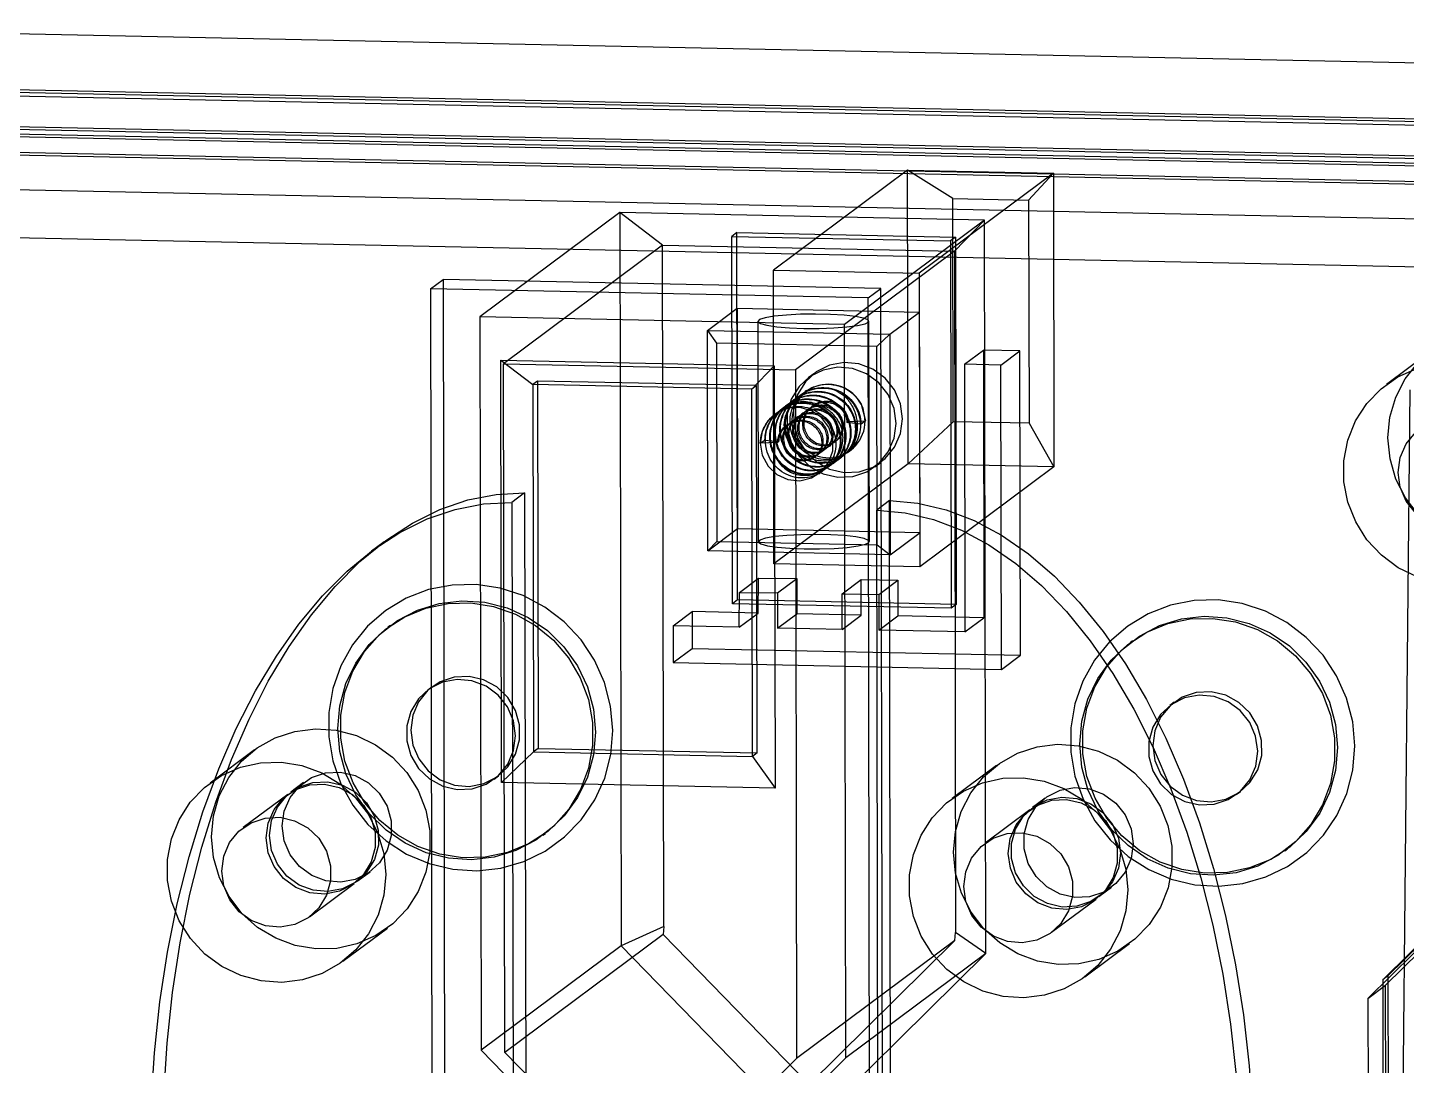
# Model space of a CAD drawing. Header units: millimetres. Extents: x -31.6 to 57.8, y -29 to 41.1.
# Drawn here: x -12.67 to 24.57, y 13.1 to 41.11 of the extents above; entities that cross this region are included whole.
import ezdxf

# ---------------------------------------------------------------- set-up
doc = ezdxf.new("R2010")
doc.units = ezdxf.units.MM

msp = doc.modelspace()

# ---------------------------------------------------------------- linework, layer by layer
at = {"color": 7, "linetype": 'Continuous', "lineweight": 25}
for p, q in [((52.725, 39.574), (-21.159, 41.115)), ((50.65, 38.037), (-23.234, 39.578)), ((50.749, 38.101), (-23.135, 39.642)), ((52.47, 37.895), (-21.414, 39.436)), ((-23.49, 38.395), (50.394, 36.854)), ((50.493, 36.917), (-23.391, 38.458)), ((-23.232, 38.587), (50.652, 37.046)), ((50.751, 37.11), (-23.133, 38.65)), ((-23.489, 37.899), (50.395, 36.358)), ((50.494, 36.422), (-23.39, 37.963)), ((11.095, 37.27), (7.472, 34.57)), ((11.109, 29.338), (11.095, 37.27)), ((11.095, 37.27), (15.035, 37.188)), ((12.318, 36.502), (11.095, 37.27)), ((47.213, 35.476), (-26.671, 37.017)), ((15.035, 37.188), (11.412, 34.488)), ((14.365, 36.46), (15.035, 37.188)), ((15.035, 37.188), (15.049, 29.256)), ((12.329, 30.476), (12.318, 36.502)), ((12.318, 36.502), (14.365, 36.46)), ((3.322, 36.126), (-0.459, 33.308)), ((13.173, 35.92), (3.322, 36.126)), ((4.481, 35.242), (3.322, 36.126)), ((3.322, 36.126), (3.358, 16.332)), ((14.365, 36.46), (14.376, 30.434)), ((13.173, 35.92), (9.392, 33.102)), ((13.173, 35.92), (12.362, 35.077)), ((13.209, 16.127), (13.173, 35.92)), ((47.473, 34.18), (-26.411, 35.721)), ((6.485, 35.583), (6.347, 35.48)), ((6.347, 35.48), (12.258, 35.357)), ((6.365, 25.565), (6.347, 35.48)), ((6.485, 35.583), (12.395, 35.459)), ((6.503, 25.667), (6.485, 35.583)), ((12.395, 35.459), (12.258, 35.357)), ((12.395, 35.459), (12.413, 25.544)), ((4.481, 35.242), (0.184, 32.04)), ((4.481, 35.242), (12.362, 35.077)), ((4.514, 16.85), (4.481, 35.242)), ((12.362, 35.077), (8.065, 31.875)), ((12.258, 35.357), (12.276, 25.441)), ((12.362, 35.077), (12.395, 16.686)), ((-1.79, 34.064), (-1.446, 34.32)), ((10.376, 34.074), (-1.446, 34.32)), ((-1.446, 34.32), (-1.404, 10.82)), ((7.472, 34.57), (11.412, 34.488)), ((7.486, 26.638), (7.472, 34.57)), ((11.412, 34.488), (11.426, 26.556)), ((10.032, 33.817), (-1.79, 34.064)), ((-1.79, 34.064), (-1.747, 10.564)), ((10.032, 33.817), (10.376, 34.074)), ((10.418, 10.574), (10.376, 34.074)), ((5.688, 32.938), (6.496, 33.54)), ((6.496, 33.54), (6.506, 27.591)), ((6.496, 33.54), (11.421, 33.438)), ((10.074, 10.318), (10.032, 33.817)), ((9.392, 33.102), (-0.459, 33.308)), ((-0.459, 33.308), (-0.423, 13.514)), ((7.054, 33.185), (7.065, 27.236)), ((10.065, 27.241), (10.054, 33.191)), ((10.613, 32.836), (11.421, 33.438)), ((11.432, 27.488), (11.421, 33.438)), ((5.688, 32.938), (10.613, 32.836)), ((5.688, 32.938), (5.932, 32.596)), ((5.698, 26.989), (5.688, 32.938)), ((9.428, 13.309), (9.392, 33.102)), ((10.613, 32.836), (10.267, 32.506)), ((10.613, 32.836), (10.624, 26.886)), ((10.267, 32.506), (5.932, 32.596)), ((5.932, 32.596), (5.942, 27.242)), ((10.276, 27.152), (10.267, 32.506)), ((12.631, 32.028), (13.146, 32.412)), ((14.131, 32.392), (13.146, 32.412)), ((13.146, 32.412), (13.159, 25.186)), ((0.107, 32.14), (7.496, 31.986)), ((0.107, 32.14), (0.976, 31.477)), ((0.128, 20.738), (0.107, 32.14)), ((0.184, 32.04), (8.065, 31.875)), ((0.218, 13.455), (0.184, 32.04)), ((13.616, 32.007), (12.631, 32.028)), ((12.631, 32.028), (12.644, 24.801)), ((13.616, 32.007), (14.131, 32.392)), ((14.146, 24.173), (14.131, 32.392)), ((25.234, 32.381), (24.031, 31.485)), ((7.496, 31.986), (6.887, 31.354)), ((7.496, 31.986), (7.516, 20.583)), ((8.065, 31.875), (8.099, 13.291)), ((8.587, 31.791), (8.415, 31.663)), ((13.631, 23.789), (13.616, 32.007)), ((1.105, 31.573), (0.976, 31.477)), ((6.887, 31.354), (0.976, 31.477)), ((0.976, 31.477), (0.994, 21.562)), ((7.016, 31.45), (1.105, 31.573)), ((1.105, 31.573), (1.123, 21.658)), ((7.016, 31.45), (6.887, 31.354)), ((6.905, 21.439), (6.887, 31.354)), ((7.034, 21.535), (7.016, 31.45)), ((8.366, 31.316), (8.328, 31.288)), ((24.662, 31.339), (24.359, 0.155)), ((7.917, 30.982), (7.798, 30.893)), ((8.055, 31.084), (7.936, 30.995)), ((8.191, 31.186), (8.072, 31.097)), ((8.209, 31.199), (8.198, 31.191)), ((8.542, 30.911), (8.507, 30.886)), ((9.839, 30.949), (9.959, 30.501)), ((7.527, 30.691), (7.507, 30.676)), ((7.663, 30.792), (7.646, 30.78)), ((7.782, 30.881), (7.727, 30.84)), ((8.132, 30.606), (8.098, 30.581)), ((8.269, 30.708), (8.235, 30.682)), ((8.405, 30.809), (8.371, 30.784)), ((7.859, 30.403), (7.825, 30.377)), ((7.996, 30.504), (7.962, 30.479)), ((9.459, 30.453), (9.493, 30.479)), ((9.84, 30.413), (9.459, 30.453)), ((9.493, 30.479), (9.959, 30.501)), ((9.959, 30.501), (9.84, 30.413)), ((12.329, 30.476), (11.109, 29.338)), ((14.376, 30.434), (12.329, 30.476)), ((14.376, 30.434), (15.049, 29.256)), ((7.119, 29.894), (7.239, 29.983)), ((7.585, 29.917), (7.119, 29.894)), ((7.239, 29.983), (7.619, 29.943)), ((7.619, 29.943), (7.585, 29.917)), ((8.986, 29.819), (9.02, 29.845)), ((9.122, 29.921), (9.156, 29.947)), ((8.577, 29.514), (8.611, 29.54)), ((8.713, 29.616), (8.747, 29.642)), ((8.849, 29.718), (8.883, 29.743)), ((9.064, 29.342), (9.183, 29.431)), ((9.199, 29.443), (9.319, 29.532)), ((9.337, 29.545), (9.393, 29.587)), ((9.455, 29.633), (9.561, 29.712)), ((11.109, 29.338), (7.486, 26.638)), ((8.702, 29.072), (8.79, 29.138)), ((8.785, 29.147), (8.971, 29.275)), ((8.909, 29.227), (8.922, 29.236)), ((8.928, 29.24), (9.047, 29.329)), ((10.208, 29.258), (10.38, 29.386)), ((15.049, 29.256), (11.109, 29.338)), ((15.049, 29.256), (11.426, 26.556)), ((0.754, 28.553), (0.411, 28.297)), ((0.754, 28.553), (0.786, 10.705)), ((10.605, 28.347), (10.262, 28.091)), ((10.638, 10.499), (10.605, 28.347)), ((0.411, 28.297), (0.443, 10.449)), ((10.294, 10.243), (10.262, 28.091)), ((5.698, 26.989), (6.506, 27.591)), ((6.506, 27.591), (11.432, 27.488)), ((-3.043, 27.237), (-3.387, 26.981)), ((5.942, 27.242), (5.698, 26.989)), ((5.942, 27.242), (10.276, 27.152)), ((10.624, 26.886), (11.432, 27.488)), ((10.624, 26.886), (5.698, 26.989)), ((10.276, 27.152), (10.624, 26.886)), ((11.426, 26.556), (7.486, 26.638)), ((6.554, 25.867), (7.069, 26.251)), ((7.06, 25.313), (7.069, 26.251)), ((7.069, 26.251), (8.101, 26.244)), ((7.585, 25.86), (8.101, 26.244)), ((8.101, 26.244), (8.103, 25.291)), ((9.327, 25.832), (9.843, 26.216)), ((9.843, 26.216), (10.833, 26.196)), ((9.844, 25.255), (9.843, 26.216)), ((10.317, 25.812), (10.833, 26.196)), ((10.833, 26.196), (10.834, 25.234)), ((6.545, 24.929), (6.554, 25.867)), ((6.554, 25.867), (7.585, 25.86)), ((7.585, 25.86), (7.587, 24.907)), ((9.327, 25.832), (10.317, 25.812)), ((9.329, 24.87), (9.327, 25.832)), ((10.317, 25.812), (10.319, 24.85)), ((4.763, 24.966), (5.278, 25.35)), ((7.06, 25.313), (5.278, 25.35)), ((5.278, 25.35), (5.28, 24.358)), ((6.503, 25.667), (6.365, 25.565)), ((12.276, 25.441), (6.365, 25.565)), ((12.413, 25.544), (6.503, 25.667)), ((12.413, 25.544), (12.276, 25.441)), ((-2.869, 24.979), (-2.938, 24.928)), ((6.545, 24.929), (4.763, 24.966)), ((4.763, 24.966), (4.764, 23.974)), ((6.545, 24.929), (7.06, 25.313)), ((7.587, 24.907), (8.103, 25.291)), ((9.844, 25.255), (8.103, 25.291)), ((9.329, 24.87), (9.844, 25.255)), ((10.319, 24.85), (10.834, 25.234)), ((13.159, 25.186), (10.834, 25.234)), ((12.644, 24.801), (13.159, 25.186)), ((9.329, 24.87), (7.587, 24.907)), ((12.644, 24.801), (10.319, 24.85)), ((4.764, 23.974), (5.28, 24.358)), ((5.28, 24.358), (14.146, 24.173)), ((17.173, 24.561), (17.104, 24.51)), ((4.764, 23.974), (13.631, 23.789)), ((13.631, 23.789), (14.146, 24.173)), ((32.102, 23.482), (23.931, 15.413)), ((32.239, 23.584), (24.068, 15.516)), ((-1.743, 23.324), (-1.863, 23.234)), ((24.008, 15.265), (32.064, 23.22)), ((18.299, 22.906), (18.179, 22.816)), ((31.583, 22.861), (23.527, 14.907)), ((-6.541, 21.619), (-7.744, 20.723)), ((1.123, 21.658), (0.994, 21.562)), ((1.123, 21.658), (7.034, 21.535)), ((0.994, 21.562), (0.128, 20.738)), ((0.994, 21.562), (6.905, 21.439)), ((7.034, 21.535), (6.905, 21.439)), ((6.905, 21.439), (7.516, 20.583)), ((-0.071, 20.829), (0.05, 20.918)), ((13.501, 21.201), (12.298, 20.305)), ((-5.215, 20.737), (-5.558, 20.48)), ((7.516, 20.583), (0.128, 20.738)), ((19.971, 20.411), (20.092, 20.5)), ((-5.644, 20.416), (-6.847, 19.52)), ((14.815, 20.319), (14.471, 20.063)), ((14.398, 19.998), (13.195, 19.102)), ((1.245, 19.315), (1.314, 19.366)), ((21.287, 18.897), (21.356, 18.948)), ((-3.766, 18.075), (-3.422, 18.331)), ((-5.055, 17.114), (-3.852, 18.011)), ((16.264, 17.657), (16.607, 17.913)), ((14.987, 16.696), (16.19, 17.593)), ((-4.158, 15.912), (-2.955, 16.808)), ((4.514, 16.85), (3.358, 16.332)), ((4.514, 16.85), (4.491, 16.639)), ((4.491, 16.639), (0.218, 13.455)), ((4.491, 16.639), (8.438, 12.591)), ((12.372, 16.475), (8.099, 13.291)), ((8.438, 12.591), (12.372, 16.475)), ((12.372, 16.475), (12.395, 16.686)), ((13.209, 16.127), (12.395, 16.686)), ((15.884, 15.494), (17.087, 16.39)), ((3.358, 16.332), (-0.423, 13.514)), ((3.358, 16.332), (8.292, 11.272)), ((8.292, 11.272), (13.209, 16.127)), ((13.209, 16.127), (9.428, 13.309)), ((24.068, 15.516), (23.931, 15.413)), ((23.931, 15.413), (23.952, 3.761)), ((24.068, 15.516), (24.089, 3.863)), ((23.527, 14.907), (24.008, 15.265)), ((23.527, 14.907), (23.548, 3.419)), ((24.029, 3.777), (24.008, 15.265)), ((-0.423, 13.514), (4.511, 8.454)), ((4.165, 9.407), (0.218, 13.455)), ((8.099, 13.291), (4.165, 9.407)), ((4.511, 8.454), (9.428, 13.309))]:
    msp.add_line(p, q, dxfattribs=at)
at = {"color": 7, "linetype": 'Continuous', "lineweight": 25, "flags": 128}
for points in [[(8.297, 32.996), (8.705, 32.995), (9.102, 33.008), (9.458, 33.034), (9.748, 33.072), (9.949, 33.119), (10.046, 33.17), (10.033, 33.223), (9.91, 33.274), (9.687, 33.318), (9.38, 33.352), (9.011, 33.374), (8.609, 33.383), (8.202, 33.376), (7.822, 33.356), (7.496, 33.324), (7.248, 33.281), (7.098, 33.232), (7.055, 33.179), (7.124, 33.127), (7.299, 33.079), (7.566, 33.04), (7.908, 33.011), (8.297, 32.996)], [(10.961, 30.558), (10.906, 30.96), (10.745, 31.335), (10.49, 31.655), (10.161, 31.895), (9.781, 32.039), (9.38, 32.075), (8.986, 32), (8.629, 31.822), (8.335, 31.551), (8.127, 31.21), (8.019, 30.822), (8.02, 30.417), (8.129, 30.024), (8.339, 29.674), (8.633, 29.391), (8.991, 29.198), (9.385, 29.107), (9.787, 29.126), (10.166, 29.254), (10.494, 29.481), (10.747, 29.79), (10.907, 30.158), (10.961, 30.558)], [(24.071, 30.038), (24.124, 30.6), (24.281, 31.139), (24.537, 31.636), (24.884, 32.073)], [(10.789, 30.43), (10.734, 30.832), (10.573, 31.207), (10.318, 31.527), (9.989, 31.767), (9.61, 31.911), (9.208, 31.947), (8.814, 31.872), (8.457, 31.694), (8.164, 31.423), (7.955, 31.081), (7.847, 30.694), (7.848, 30.289), (7.957, 29.896), (8.167, 29.546), (8.462, 29.263), (8.819, 29.07), (9.213, 28.979), (9.615, 28.998), (9.994, 29.126), (10.322, 29.353), (10.575, 29.662), (10.735, 30.03), (10.789, 30.43)], [(24.862, 26.289), (24.35, 26.534), (23.892, 26.872), (23.504, 27.289), (23.199, 27.771), (22.989, 28.301), (22.882, 28.858), (22.881, 29.424), (22.986, 29.977), (23.194, 30.497), (23.497, 30.967), (23.884, 31.368), (24.341, 31.686), (24.852, 31.911)], [(7.119, 29.894), (7.173, 29.571), (7.328, 29.281), (7.567, 29.055), (7.864, 28.918), (8.187, 28.884), (8.502, 28.958), (8.773, 29.13), (8.972, 29.384), (9.076, 29.69), (9.076, 30.017), (8.97, 30.328), (8.77, 30.589), (8.498, 30.774), (8.184, 30.86), (7.861, 30.84), (7.564, 30.715), (7.326, 30.499), (7.172, 30.215), (7.119, 29.894)], [(24.346, 29.11), (24.4, 29.51), (24.559, 29.879), (24.813, 30.187), (25.141, 30.414), (25.52, 30.542), (25.922, 30.561), (26.316, 30.471), (26.673, 30.277), (26.968, 29.994), (27.178, 29.644), (27.287, 29.251), (27.288, 28.846), (27.18, 28.459), (26.971, 28.117), (26.678, 27.847), (26.321, 27.668), (25.927, 27.593), (25.525, 27.629), (25.146, 27.773), (24.817, 28.013), (24.562, 28.333), (24.401, 28.708), (24.346, 29.11)], [(24.891, 27.968), (24.543, 28.42), (24.285, 28.928), (24.126, 29.474), (24.071, 30.038)], [(-9.02, 10.909), (-8.992, 12.309), (-8.904, 13.699), (-8.756, 15.07), (-8.55, 16.415), (-8.285, 17.724), (-7.965, 18.99), (-7.591, 20.205), (-7.166, 21.361), (-6.691, 22.452), (-6.17, 23.47), (-5.607, 24.409), (-5.003, 25.264), (-4.365, 26.03), (-3.694, 26.7), (-2.996, 27.272), (-2.274, 27.742), (-1.534, 28.107), (-0.779, 28.365), (-0.015, 28.514), (0.754, 28.553)], [(10.605, 28.347), (11.375, 28.276), (12.14, 28.096), (12.896, 27.806), (13.637, 27.411), (14.361, 26.91), (15.061, 26.309), (15.734, 25.61), (16.375, 24.818), (16.982, 23.938), (17.549, 22.975), (18.073, 21.935), (18.552, 20.825), (18.982, 19.65), (19.36, 18.42), (19.685, 17.14), (19.954, 15.82), (20.165, 14.467), (20.318, 13.089), (20.411, 11.696), (20.444, 10.295)], [(-9.363, 10.653), (-9.336, 12.053), (-9.248, 13.443), (-9.1, 14.814), (-8.893, 16.158), (-8.629, 17.468), (-8.309, 18.734), (-7.935, 19.949), (-7.509, 21.105), (-7.035, 22.195), (-6.514, 23.214), (-5.95, 24.153), (-5.347, 25.008), (-4.708, 25.773), (-4.038, 26.444), (-3.34, 27.016), (-2.618, 27.486), (-1.878, 27.851), (-1.123, 28.109), (-0.359, 28.258), (0.411, 28.297)], [(10.262, 28.091), (11.031, 28.02), (11.796, 27.839), (12.552, 27.55), (13.294, 27.154), (14.017, 26.654), (14.717, 26.053), (15.39, 25.354), (16.032, 24.562), (16.638, 23.682), (17.205, 22.719), (17.73, 21.679), (18.208, 20.568), (18.638, 19.394), (19.017, 18.164), (19.341, 16.884), (19.61, 15.564), (19.822, 14.211), (19.974, 12.833), (20.067, 11.44), (20.1, 10.039)], [(8.307, 27.047), (8.716, 27.045), (9.113, 27.058), (9.469, 27.085), (9.759, 27.123), (9.959, 27.169), (10.057, 27.221), (10.044, 27.274), (9.921, 27.324), (9.698, 27.368), (9.39, 27.403), (9.022, 27.425), (8.619, 27.433), (8.213, 27.427), (7.833, 27.407), (7.507, 27.375), (7.259, 27.332), (7.109, 27.283), (7.066, 27.23), (7.135, 27.178), (7.309, 27.13), (7.577, 27.091), (7.918, 27.062), (8.307, 27.047)], [(3.133, 22.143), (3.076, 22.798), (2.911, 23.436), (2.642, 24.04), (2.276, 24.591), (1.824, 25.074), (1.299, 25.474), (0.717, 25.782), (0.093, 25.987), (-0.553, 26.084), (-1.204, 26.069), (-1.841, 25.945), (-2.445, 25.713), (-2.999, 25.38), (-3.488, 24.957), (-3.896, 24.455), (-4.213, 23.889), (-4.429, 23.276), (-4.538, 22.631), (-4.537, 21.975), (-4.425, 21.327), (-4.207, 20.704), (-3.888, 20.125), (-3.478, 19.606), (-2.988, 19.162), (-2.433, 18.807), (-1.827, 18.55), (-1.19, 18.398), (-0.539, 18.357), (0.107, 18.426), (0.73, 18.606), (1.311, 18.889), (1.834, 19.268), (2.284, 19.732), (2.648, 20.268), (2.916, 20.86), (3.079, 21.491), (3.133, 22.143)], [(-4.295, 22.193), (-4.24, 22.812), (-4.077, 23.408), (-3.81, 23.963), (-3.447, 24.459), (-3.001, 24.879), (-2.486, 25.211), (-1.918, 25.444), (-1.316, 25.57), (-0.698, 25.585), (-0.086, 25.489), (0.503, 25.284), (1.048, 24.978), (1.532, 24.58), (1.939, 24.103), (2.257, 23.562), (2.475, 22.975), (2.587, 22.361), (2.588, 21.738), (2.479, 21.129), (2.263, 20.551), (1.946, 20.023), (1.541, 19.563), (1.058, 19.185), (0.514, 18.902), (-0.073, 18.722), (-0.686, 18.651), (-1.303, 18.692), (-1.906, 18.843), (-2.475, 19.099), (-2.991, 19.453), (-3.439, 19.892), (-3.803, 20.403), (-4.072, 20.969), (-4.238, 21.572), (-4.295, 22.193)], [(2.67, 22.1), (2.616, 21.482), (2.452, 20.886), (2.185, 20.331), (1.823, 19.835), (1.377, 19.414), (0.861, 19.082), (0.294, 18.85), (-0.309, 18.724), (-0.926, 18.709), (-1.539, 18.805), (-2.127, 19.009), (-2.672, 19.316), (-3.156, 19.714), (-3.564, 20.191), (-3.882, 20.731), (-4.1, 21.318), (-4.211, 21.933), (-4.212, 22.555), (-4.103, 23.165), (-3.887, 23.743), (-3.571, 24.27), (-3.165, 24.73), (-2.683, 25.108), (-2.139, 25.392), (-1.551, 25.572), (-0.939, 25.643), (-0.321, 25.602), (0.282, 25.451), (0.85, 25.194), (1.367, 24.841), (1.815, 24.402), (2.179, 23.891), (2.448, 23.324), (2.613, 22.721), (2.67, 22.1)], [(23.175, 21.725), (23.118, 22.38), (22.953, 23.018), (22.683, 23.622), (22.318, 24.173), (21.866, 24.656), (21.341, 25.056), (20.759, 25.364), (20.135, 25.569), (19.489, 25.666), (18.838, 25.651), (18.201, 25.527), (17.597, 25.295), (17.043, 24.962), (16.554, 24.539), (16.146, 24.037), (15.829, 23.471), (15.613, 22.858), (15.504, 22.213), (15.505, 21.557), (15.617, 20.909), (15.835, 20.286), (16.154, 19.707), (16.564, 19.188), (17.054, 18.744), (17.609, 18.389), (18.214, 18.132), (18.852, 17.98), (19.503, 17.939), (20.149, 18.008), (20.772, 18.188), (21.353, 18.471), (21.876, 18.85), (22.326, 19.314), (22.69, 19.85), (22.958, 20.442), (23.121, 21.073), (23.175, 21.725)], [(15.747, 21.775), (15.802, 22.394), (15.965, 22.99), (16.232, 23.545), (16.595, 24.041), (17.041, 24.461), (17.556, 24.793), (18.124, 25.026), (18.726, 25.152), (19.344, 25.167), (19.956, 25.071), (20.545, 24.866), (21.09, 24.56), (21.574, 24.162), (21.981, 23.685), (22.299, 23.144), (22.517, 22.557), (22.629, 21.943), (22.63, 21.32), (22.521, 20.711), (22.304, 20.133), (21.988, 19.605), (21.583, 19.145), (21.1, 18.767), (20.556, 18.484), (19.969, 18.304), (19.356, 18.233), (18.739, 18.274), (18.136, 18.425), (17.567, 18.681), (17.05, 19.035), (16.603, 19.474), (16.239, 19.985), (15.969, 20.551), (15.804, 21.154), (15.747, 21.775)], [(22.712, 21.682), (22.658, 21.064), (22.494, 20.468), (22.227, 19.913), (21.865, 19.417), (21.419, 18.996), (20.903, 18.664), (20.335, 18.432), (19.733, 18.306), (19.116, 18.291), (18.503, 18.387), (17.915, 18.591), (17.37, 18.898), (16.886, 19.296), (16.478, 19.773), (16.16, 20.313), (15.942, 20.9), (15.831, 21.515), (15.829, 22.137), (15.939, 22.747), (16.155, 23.325), (16.471, 23.852), (16.877, 24.312), (17.359, 24.69), (17.903, 24.974), (18.491, 25.154), (19.103, 25.225), (19.721, 25.184), (20.324, 25.033), (20.892, 24.776), (21.409, 24.423), (21.856, 23.984), (22.221, 23.473), (22.49, 22.906), (22.655, 22.303), (22.712, 21.682)], [(0.511, 22.001), (0.455, 22.403), (0.294, 22.778), (0.04, 23.097), (-0.289, 23.338), (-0.669, 23.481), (-1.07, 23.517), (-1.464, 23.443), (-1.821, 23.264), (-2.115, 22.994), (-2.323, 22.652), (-2.431, 22.265), (-2.43, 21.859), (-2.321, 21.467), (-2.112, 21.117), (-1.817, 20.834), (-1.459, 20.64), (-1.065, 20.55), (-0.664, 20.569), (-0.285, 20.697), (0.044, 20.923), (0.297, 21.232), (0.457, 21.601), (0.511, 22.001)], [(-2.324, 22.152), (-2.269, 21.75), (-2.108, 21.375), (-1.853, 21.055), (-1.524, 20.815), (-1.145, 20.671), (-0.743, 20.635), (-0.349, 20.709), (0.008, 20.888), (0.301, 21.159), (0.51, 21.5), (0.618, 21.888), (0.617, 22.293), (0.508, 22.685), (0.298, 23.036), (0.003, 23.318), (-0.354, 23.512), (-0.748, 23.603), (-1.15, 23.584), (-1.529, 23.456), (-1.857, 23.229), (-2.111, 22.92), (-2.27, 22.552), (-2.324, 22.152)], [(20.553, 21.583), (20.497, 21.985), (20.336, 22.36), (20.082, 22.679), (19.752, 22.92), (19.373, 23.063), (18.971, 23.099), (18.578, 23.025), (18.221, 22.846), (17.927, 22.576), (17.719, 22.234), (17.611, 21.847), (17.611, 21.441), (17.721, 21.049), (17.93, 20.699), (18.225, 20.416), (18.583, 20.222), (18.977, 20.132), (19.378, 20.151), (19.757, 20.279), (20.086, 20.505), (20.339, 20.814), (20.499, 21.183), (20.553, 21.583)], [(17.718, 21.734), (17.773, 21.332), (17.934, 20.957), (18.189, 20.637), (18.518, 20.397), (18.897, 20.253), (19.299, 20.217), (19.693, 20.291), (20.05, 20.47), (20.343, 20.741), (20.552, 21.082), (20.66, 21.47), (20.659, 21.875), (20.55, 22.267), (20.34, 22.618), (20.045, 22.9), (19.688, 23.094), (19.293, 23.185), (18.892, 23.166), (18.513, 23.038), (18.185, 22.811), (17.931, 22.502), (17.772, 22.134), (17.718, 21.734)], [(-7.703, 19.275), (-7.651, 19.837), (-7.494, 20.376), (-7.237, 20.874), (-6.891, 21.311), (-6.467, 21.672), (-5.981, 21.945), (-5.45, 22.119), (-4.894, 22.188), (-4.333, 22.149), (-3.786, 22.005), (-3.275, 21.759), (-2.817, 21.421), (-2.428, 21.004), (-2.124, 20.522), (-1.914, 19.993), (-1.807, 19.435), (-1.806, 18.87), (-1.911, 18.316), (-2.119, 17.796), (-2.422, 17.326), (-2.809, 16.925), (-3.266, 16.607), (-3.776, 16.382), (-4.322, 16.26), (-4.883, 16.245), (-5.44, 16.337), (-5.971, 16.533), (-6.458, 16.826), (-6.883, 17.205), (-7.231, 17.657), (-7.49, 18.165), (-7.649, 18.711), (-7.703, 19.275)], [(12.339, 18.857), (12.391, 19.419), (12.548, 19.958), (12.805, 20.456), (13.151, 20.893), (13.575, 21.254), (14.061, 21.527), (14.592, 21.701), (15.148, 21.77), (15.709, 21.731), (16.255, 21.587), (16.767, 21.341), (17.225, 21.003), (17.614, 20.586), (17.918, 20.104), (18.128, 19.575), (18.235, 19.017), (18.236, 18.452), (18.131, 17.898), (17.923, 17.378), (17.62, 16.908), (17.233, 16.507), (16.776, 16.189), (16.266, 15.964), (15.72, 15.842), (15.159, 15.827), (14.602, 15.919), (14.071, 16.115), (13.584, 16.408), (13.159, 16.787), (12.811, 17.239), (12.552, 17.747), (12.393, 18.293), (12.339, 18.857)], [(-2.996, 18.255), (-3.048, 17.694), (-3.205, 17.154), (-3.462, 16.657), (-3.808, 16.22), (-4.232, 15.858), (-4.719, 15.586), (-5.249, 15.412), (-5.805, 15.343), (-6.366, 15.381), (-6.913, 15.526), (-7.424, 15.772), (-7.882, 16.109), (-8.271, 16.527), (-8.575, 17.009), (-8.785, 17.538), (-8.893, 18.096), (-8.894, 18.661), (-8.788, 19.214), (-8.58, 19.735), (-8.277, 20.204), (-7.89, 20.605), (-7.433, 20.924), (-6.923, 21.148), (-6.377, 21.27), (-5.816, 21.285), (-5.26, 21.193), (-4.728, 20.997), (-4.241, 20.704), (-3.816, 20.325), (-3.468, 19.873), (-3.209, 19.365), (-3.05, 18.819), (-2.996, 18.255)], [(-5.796, 19.565), (-5.742, 19.965), (-5.582, 20.333), (-5.329, 20.642), (-5.001, 20.869), (-4.622, 20.996), (-4.22, 21.016), (-3.826, 20.925), (-3.468, 20.731), (-3.174, 20.449), (-2.964, 20.098), (-2.855, 19.706), (-2.854, 19.301), (-2.962, 18.913), (-3.17, 18.571), (-3.464, 18.301), (-3.821, 18.122), (-4.215, 18.048), (-4.616, 18.084), (-4.996, 18.227), (-5.325, 18.468), (-5.58, 18.787), (-5.741, 19.162), (-5.796, 19.565)], [(17.046, 17.837), (16.994, 17.276), (16.837, 16.736), (16.58, 16.239), (16.233, 15.802), (15.81, 15.44), (15.323, 15.168), (14.793, 14.994), (14.237, 14.925), (13.676, 14.963), (13.129, 15.108), (12.618, 15.354), (12.16, 15.691), (11.771, 16.109), (11.466, 16.591), (11.257, 17.12), (11.149, 17.678), (11.148, 18.243), (11.254, 18.796), (11.462, 19.317), (11.764, 19.786), (12.151, 20.187), (12.609, 20.506), (13.119, 20.73), (13.665, 20.852), (14.226, 20.867), (14.782, 20.775), (15.314, 20.579), (15.801, 20.286), (16.226, 19.907), (16.574, 19.455), (16.833, 18.947), (16.992, 18.401), (17.046, 17.837)], [(-6.226, 19.244), (-6.172, 19.645), (-6.012, 20.013), (-5.759, 20.322), (-5.43, 20.548), (-5.051, 20.676), (-4.65, 20.695), (-4.256, 20.605), (-3.898, 20.411), (-3.603, 20.128), (-3.394, 19.778), (-3.284, 19.386), (-3.284, 18.981), (-3.392, 18.593), (-3.6, 18.251), (-3.894, 17.981), (-4.251, 17.802), (-4.645, 17.728), (-5.046, 17.764), (-5.425, 17.907), (-5.755, 18.148), (-6.009, 18.467), (-6.17, 18.842), (-6.226, 19.244)], [(-6.14, 19.308), (-6.086, 19.709), (-5.926, 20.077), (-5.673, 20.386), (-5.344, 20.612), (-4.965, 20.74), (-4.564, 20.759), (-4.17, 20.669), (-3.812, 20.475), (-3.518, 20.192), (-3.308, 19.842), (-3.199, 19.45), (-3.198, 19.045), (-3.306, 18.657), (-3.514, 18.315), (-3.808, 18.045), (-4.165, 17.866), (-4.559, 17.792), (-4.96, 17.828), (-5.34, 17.971), (-5.669, 18.212), (-5.923, 18.531), (-6.084, 18.906), (-6.14, 19.308)], [(17.189, 19.085), (17.135, 18.685), (16.975, 18.317), (16.722, 18.008), (16.393, 17.781), (16.014, 17.654), (15.613, 17.634), (15.219, 17.725), (14.861, 17.919), (14.566, 18.201), (14.357, 18.552), (14.247, 18.944), (14.247, 19.349), (14.355, 19.737), (14.563, 20.079), (14.857, 20.349), (15.214, 20.528), (15.607, 20.602), (16.009, 20.566), (16.388, 20.422), (16.718, 20.182), (16.972, 19.863), (17.133, 19.488), (17.189, 19.085)], [(13.816, 18.826), (13.87, 19.227), (14.03, 19.595), (14.283, 19.904), (14.612, 20.13), (14.991, 20.258), (15.392, 20.277), (15.786, 20.187), (16.144, 19.993), (16.438, 19.71), (16.648, 19.36), (16.757, 18.968), (16.758, 18.563), (16.65, 18.175), (16.442, 17.833), (16.148, 17.563), (15.791, 17.384), (15.397, 17.31), (14.996, 17.346), (14.616, 17.489), (14.287, 17.73), (14.033, 18.049), (13.872, 18.424), (13.816, 18.826)], [(16.845, 18.829), (16.791, 18.429), (16.631, 18.061), (16.378, 17.752), (16.049, 17.525), (15.671, 17.397), (15.269, 17.378), (14.875, 17.469), (14.517, 17.663), (14.223, 17.945), (14.013, 18.296), (13.904, 18.688), (13.903, 19.093), (14.011, 19.481), (14.219, 19.822), (14.513, 20.093), (14.87, 20.272), (15.264, 20.346), (15.665, 20.31), (16.045, 20.166), (16.374, 19.926), (16.628, 19.606), (16.789, 19.232), (16.845, 18.829)], [(-7.429, 18.348), (-7.375, 18.748), (-7.215, 19.116), (-6.962, 19.425), (-6.633, 19.652), (-6.254, 19.78), (-5.853, 19.799), (-5.459, 19.708), (-5.101, 19.514), (-4.807, 19.232), (-4.597, 18.881), (-4.488, 18.489), (-4.487, 18.084), (-4.595, 17.696), (-4.803, 17.354), (-5.097, 17.084), (-5.454, 16.905), (-5.848, 16.831), (-6.249, 16.867), (-6.629, 17.011), (-6.958, 17.251), (-7.212, 17.571), (-7.373, 17.945), (-7.429, 18.348)], [(12.613, 17.93), (12.667, 18.33), (12.827, 18.698), (13.08, 19.007), (13.409, 19.234), (13.788, 19.362), (14.189, 19.381), (14.583, 19.29), (14.941, 19.096), (15.235, 18.814), (15.445, 18.463), (15.554, 18.071), (15.555, 17.666), (15.447, 17.278), (15.239, 16.936), (14.945, 16.666), (14.588, 16.487), (14.194, 16.413), (13.793, 16.449), (13.413, 16.593), (13.084, 16.833), (12.83, 17.153), (12.669, 17.527), (12.613, 17.93)]]:
    msp.add_lwpolyline(points, dxfattribs=at)
at = {"color": 7, "linetype": 'Continuous', "lineweight": 25}
msp.add_arc((8.959, 30.496), 0.99, 27.2006, 359.8622, dxfattribs=at)
for points, knots in [([(8.971, 29.275), (8.83, 29.189), (8.616, 29.057), (8.272, 29.055), (8.016, 29.119), (7.784, 29.253), (7.592, 29.445), (7.457, 29.683), (7.388, 29.948), (7.39, 30.223), (7.464, 30.487), (7.604, 30.722), (7.802, 30.911), (8.043, 31.041), (8.31, 31.102), (8.584, 31.091), (8.846, 31.008), (9.077, 30.861), (9.261, 30.659), (9.385, 30.418), (9.44, 30.156), (9.423, 29.891), (9.326, 29.615), (9.094, 29.322), (8.749, 29.164), (8.41, 29.155), (8.153, 29.221), (7.92, 29.355), (7.729, 29.547), (7.593, 29.784), (7.525, 30.05), (7.526, 30.324), (7.6, 30.589), (7.741, 30.823), (7.938, 31.012), (8.179, 31.142), (8.446, 31.204), (8.72, 31.192), (8.982, 31.11), (9.213, 30.962), (9.397, 30.76), (9.521, 30.52), (9.577, 30.257), (9.56, 29.993), (9.462, 29.717), (9.23, 29.424), (8.885, 29.265), (8.546, 29.257), (8.289, 29.323), (8.057, 29.457), (7.865, 29.649), (7.73, 29.886), (7.661, 30.151), (7.663, 30.426), (7.736, 30.69), (7.877, 30.925), (8.075, 31.114), (8.316, 31.244), (8.583, 31.305), (8.857, 31.294), (9.119, 31.212), (9.35, 31.064), (9.533, 30.862), (9.658, 30.621), (9.713, 30.359), (9.696, 30.094), (9.599, 29.818), (9.367, 29.526), (9.022, 29.367), (8.682, 29.359), (8.425, 29.424), (8.194, 29.558), (8.039, 29.711), (7.97, 29.816), (7.951, 29.847)], [0, 0, 0, 0, 0.024925, 0.03791, 0.051097, 0.064376, 0.077344, 0.090561, 0.103823, 0.116783, 0.130025, 0.143266, 0.156227, 0.169489, 0.182705, 0.195673, 0.208952, 0.222139, 0.235124, 0.248415, 0.261569, 0.274577, 0.287876, 0.305776, 0.330701, 0.343686, 0.356873, 0.370152, 0.38312, 0.396337, 0.409598, 0.422559, 0.4358, 0.449042, 0.462002, 0.475264, 0.488481, 0.501449, 0.514728, 0.527915, 0.5409, 0.554191, 0.567345, 0.580353, 0.593652, 0.611552, 0.636477, 0.649461, 0.662649, 0.675927, 0.688896, 0.702112, 0.715374, 0.728335, 0.741576, 0.754817, 0.767778, 0.78104, 0.794257, 0.807225, 0.820504, 0.833691, 0.846675, 0.859967, 0.873121, 0.886129, 0.899428, 0.917328, 0.942253, 0.955237, 0.968425, 0.981703, 0.994672, 1, 1, 1, 1]), ([(7.4, 30.292), (7.427, 30.378), (7.479, 30.548), (7.639, 30.767), (7.847, 30.94), (8.097, 31.052), (8.367, 31.093), (8.64, 31.062), (8.895, 30.962), (9.115, 30.798), (9.284, 30.583), (9.39, 30.335), (9.426, 30.07), (9.389, 29.809), (9.284, 29.57), (9.117, 29.371), (8.902, 29.227), (8.655, 29.149), (8.392, 29.143), (8.136, 29.208), (7.903, 29.342), (7.712, 29.534), (7.576, 29.772), (7.5, 30.065), (7.515, 30.369), (7.619, 30.649), (7.774, 30.869), (7.983, 31.042), (8.233, 31.153), (8.504, 31.195), (8.777, 31.164), (9.032, 31.063), (9.251, 30.899), (9.42, 30.685), (9.526, 30.437), (9.562, 30.172), (9.526, 29.91), (9.421, 29.672), (9.254, 29.473), (9.039, 29.329), (8.791, 29.251), (8.529, 29.244), (8.272, 29.31), (8.04, 29.444), (7.848, 29.636), (7.713, 29.873), (7.637, 30.167), (7.651, 30.471), (7.755, 30.751), (7.911, 30.971), (8.12, 31.143), (8.369, 31.255), (8.64, 31.297), (8.913, 31.266), (9.168, 31.165), (9.388, 31.001), (9.557, 30.787), (9.663, 30.539), (9.698, 30.274), (9.662, 30.012), (9.557, 29.774), (9.39, 29.575), (9.175, 29.431), (8.928, 29.353), (8.665, 29.346), (8.408, 29.411), (8.176, 29.545), (7.985, 29.738), (7.885, 29.911), (7.848, 30.013), (7.842, 30.029)], [0, 0, 0, 0, 0.014586, 0.029014, 0.043626, 0.058567, 0.073304, 0.087951, 0.102897, 0.117588, 0.132279, 0.147224, 0.161872, 0.176608, 0.191549, 0.206162, 0.22094, 0.235871, 0.250457, 0.265272, 0.280189, 0.294758, 0.309606, 0.324504, 0.343747, 0.358333, 0.37276, 0.387373, 0.402314, 0.41705, 0.431698, 0.446643, 0.461334, 0.476025, 0.490971, 0.505618, 0.520355, 0.535295, 0.549908, 0.564686, 0.579617, 0.594204, 0.609019, 0.623936, 0.638505, 0.653352, 0.668251, 0.687493, 0.702079, 0.716507, 0.73112, 0.74606, 0.760797, 0.775444, 0.79039, 0.805081, 0.819772, 0.834717, 0.849365, 0.864101, 0.879042, 0.893655, 0.908433, 0.923364, 0.93795, 0.952765, 0.967682, 0.982251, 0.997099, 1, 1, 1, 1]), ([(7.951, 29.847), (7.885, 29.997), (7.784, 30.23), (7.808, 30.578), (7.893, 30.837), (8.046, 31.065), (8.252, 31.244), (8.499, 31.362), (8.769, 31.41), (9.042, 31.386), (9.3, 31.291), (9.524, 31.132), (9.696, 30.922), (9.813, 30.677), (9.831, 30.5), (9.84, 30.413)], [0, 0, 0, 0, 0.12914, 0.200752, 0.274076, 0.346896, 0.418594, 0.491987, 0.564626, 0.636453, 0.709892, 0.782328, 0.854326, 0.927788, 1, 1, 1, 1]), ([(9.142, 31.327), (9.29, 31.25), (9.519, 31.132), (9.717, 30.844), (9.811, 30.593), (9.834, 30.327), (9.785, 30.068), (9.667, 29.836), (9.491, 29.646), (9.268, 29.513), (9.017, 29.448), (8.754, 29.454), (8.5, 29.533), (8.274, 29.678), (8.092, 29.88), (7.968, 30.123), (7.912, 30.392), (7.927, 30.666), (8.013, 30.926), (8.165, 31.154), (8.372, 31.333), (8.618, 31.451), (8.93, 31.507), (9.318, 31.448), (9.657, 31.232), (9.792, 31.022), (9.839, 30.949)], [0, 0, 0, 0, 0.069045, 0.107481, 0.146316, 0.184255, 0.222787, 0.261585, 0.299478, 0.338095, 0.376844, 0.414714, 0.453403, 0.492092, 0.529962, 0.568712, 0.607328, 0.645221, 0.68402, 0.722552, 0.76049, 0.799325, 0.837761, 0.893494, 0.962539, 1, 1, 1, 1]), ([(9.142, 31.327), (9.213, 31.289), (9.373, 31.204), (9.569, 30.978), (9.698, 30.693), (9.746, 30.389), (9.728, 30.127), (9.652, 29.886), (9.506, 29.664), (9.278, 29.495), (8.986, 29.409), (8.689, 29.411), (8.402, 29.492), (8.144, 29.633), (8.016, 29.775), (7.951, 29.847)], [0, 0, 0, 0, 0.0646, 0.147447, 0.24322, 0.31126, 0.379515, 0.444894, 0.523636, 0.619227, 0.69604, 0.773096, 0.844815, 0.920946, 1, 1, 1, 1]), ([(8.077, 31.087), (8.112, 31.119), (8.24, 31.236), (8.491, 31.366), (8.818, 31.413), (9.028, 31.374), (9.129, 31.332), (9.142, 31.327)], [0, 0, 0, 0, 0.122921, 0.449728, 0.70389, 0.96044, 1, 1, 1, 1]), ([(8.077, 31.087), (8.081, 31.09), (8.148, 31.158), (8.299, 31.27), (8.554, 31.37), (8.826, 31.398), (9.024, 31.367), (9.126, 31.332), (9.142, 31.327)], [0, 0, 0, 0, 0.013946, 0.248145, 0.486398, 0.719905, 0.95483, 1, 1, 1, 1]), ([(7.119, 29.894), (7.128, 29.984), (7.145, 30.166), (7.261, 30.416), (7.433, 30.628), (7.656, 30.786), (7.913, 30.88), (8.187, 30.901), (8.456, 30.851), (8.704, 30.732), (8.911, 30.553), (9.064, 30.328), (9.151, 30.073), (9.167, 29.807), (9.112, 29.55), (8.989, 29.321), (8.807, 29.135), (8.581, 29.008), (8.328, 28.95), (8.065, 28.963), (7.813, 29.048), (7.591, 29.199), (7.413, 29.405), (7.285, 29.673), (7.24, 29.972), (7.285, 30.268), (7.396, 30.518), (7.569, 30.73), (7.792, 30.888), (8.05, 30.981), (8.323, 31.003), (8.593, 30.953), (8.84, 30.834), (9.047, 30.655), (9.2, 30.43), (9.287, 30.175), (9.304, 29.909), (9.248, 29.652), (9.134, 29.433), (9.021, 29.324), (8.971, 29.275)], [0, 0, 0, 0, 0.026106, 0.052664, 0.078694, 0.104881, 0.131431, 0.157398, 0.183658, 0.210192, 0.236112, 0.262438, 0.288946, 0.314836, 0.34122, 0.367695, 0.393569, 0.420002, 0.446435, 0.472309, 0.498784, 0.525168, 0.551058, 0.577566, 0.61085, 0.636957, 0.663515, 0.689544, 0.715731, 0.742281, 0.768248, 0.794509, 0.821042, 0.846963, 0.873289, 0.899797, 0.925686, 0.95207, 0.978545, 1, 1, 1, 1]), ([(7.239, 29.983), (7.247, 30.073), (7.265, 30.255), (7.38, 30.505), (7.552, 30.717), (7.775, 30.875), (8.033, 30.969), (8.306, 30.99), (8.576, 30.94), (8.823, 30.821), (9.03, 30.642), (9.183, 30.417), (9.27, 30.162), (9.286, 29.896), (9.23, 29.64), (9.085, 29.357), (8.898, 29.228), (8.783, 29.148)], [0, 0, 0, 0, 0.063672, 0.128446, 0.19193, 0.255799, 0.320553, 0.383885, 0.447933, 0.512647, 0.575866, 0.640074, 0.704726, 0.767869, 0.832218, 0.896789, 1, 1, 1, 1]), ([(9.353, 30.05), (9.348, 30.115), (9.339, 30.248), (9.247, 30.491), (9.047, 30.744), (8.762, 30.922), (8.502, 30.997), (8.304, 31.018), (8.111, 31.007), (7.866, 30.944), (7.621, 30.777), (7.459, 30.536), (7.415, 30.353), (7.4, 30.292)], [0, 0, 0, 0, 0.0650264, 0.1334595, 0.2665203, 0.4025131, 0.4672074, 0.5325545, 0.5982205, 0.6632009, 0.7998356, 0.9328184, 1, 1, 1, 1]), ([(7.585, 29.917), (7.591, 29.969), (7.602, 30.074), (7.671, 30.219), (7.771, 30.342), (7.901, 30.434), (8.051, 30.489), (8.209, 30.503), (8.365, 30.476), (8.509, 30.41), (8.63, 30.31), (8.719, 30.183), (8.772, 30.04), (8.783, 29.89), (8.754, 29.745), (8.687, 29.617), (8.585, 29.512), (8.459, 29.442), (8.318, 29.41), (8.17, 29.42), (8.029, 29.47), (7.904, 29.558), (7.805, 29.678), (7.735, 29.833), (7.712, 30.005), (7.741, 30.176), (7.807, 30.32), (7.908, 30.443), (8.038, 30.535), (8.187, 30.59), (8.345, 30.605), (8.502, 30.578), (8.645, 30.512), (8.766, 30.411), (8.856, 30.285), (8.908, 30.142), (8.92, 29.992), (8.891, 29.847), (8.823, 29.718), (8.722, 29.614), (8.596, 29.544), (8.454, 29.512), (8.306, 29.521), (8.165, 29.572), (8.041, 29.66), (7.942, 29.779), (7.871, 29.934), (7.849, 30.107), (7.877, 30.278), (7.943, 30.422), (8.044, 30.545), (8.174, 30.637), (8.323, 30.692), (8.482, 30.706), (8.638, 30.679), (8.782, 30.614), (8.902, 30.513), (8.992, 30.387), (9.045, 30.244), (9.056, 30.093), (9.027, 29.949), (8.96, 29.82), (8.858, 29.716), (8.732, 29.645), (8.59, 29.614), (8.442, 29.623), (8.302, 29.673), (8.177, 29.761), (8.078, 29.881), (8.008, 30.036), (7.985, 30.208), (8.014, 30.379), (8.08, 30.524), (8.181, 30.646), (8.311, 30.739), (8.46, 30.794), (8.618, 30.808), (8.775, 30.781), (8.918, 30.715), (9.039, 30.615), (9.129, 30.488), (9.181, 30.345), (9.192, 30.195), (9.163, 30.05), (9.096, 29.922), (8.995, 29.817), (8.869, 29.747), (8.727, 29.715), (8.579, 29.725), (8.438, 29.775), (8.314, 29.863), (8.215, 29.983), (8.144, 30.138), (8.122, 30.31), (8.15, 30.481), (8.216, 30.625), (8.317, 30.748), (8.447, 30.84), (8.596, 30.895), (8.755, 30.91), (8.911, 30.883), (9.055, 30.817), (9.175, 30.716), (9.265, 30.59), (9.317, 30.447), (9.329, 30.297), (9.3, 30.152), (9.232, 30.023), (9.131, 29.919), (9.005, 29.849), (8.863, 29.817), (8.715, 29.826), (8.574, 29.877), (8.45, 29.965), (8.351, 30.084), (8.281, 30.239), (8.258, 30.412), (8.286, 30.583), (8.352, 30.727), (8.454, 30.85), (8.583, 30.942), (8.733, 30.997), (8.891, 31.011), (9.048, 30.984), (9.191, 30.919), (9.312, 30.818), (9.401, 30.692), (9.449, 30.565), (9.456, 30.484), (9.459, 30.453)], [0, 0, 0, 0, 0.007768, 0.015678, 0.023421, 0.031215, 0.039123, 0.046846, 0.054663, 0.062565, 0.070274, 0.078111, 0.086006, 0.093705, 0.101561, 0.109445, 0.117139, 0.12501, 0.132881, 0.140575, 0.14846, 0.156315, 0.164014, 0.171909, 0.181815, 0.189583, 0.197493, 0.205236, 0.21303, 0.220938, 0.228661, 0.236478, 0.24438, 0.252089, 0.259926, 0.267821, 0.27552, 0.283376, 0.29126, 0.298954, 0.306825, 0.314696, 0.32239, 0.330275, 0.33813, 0.345829, 0.353724, 0.36363, 0.371398, 0.379308, 0.387052, 0.394845, 0.402753, 0.410476, 0.418293, 0.426195, 0.433904, 0.441741, 0.449636, 0.457335, 0.465191, 0.473075, 0.480769, 0.48864, 0.496511, 0.504206, 0.51209, 0.519945, 0.527644, 0.535539, 0.545445, 0.553213, 0.561123, 0.568867, 0.57666, 0.584568, 0.592291, 0.600108, 0.60801, 0.615719, 0.623557, 0.631451, 0.63915, 0.647006, 0.65489, 0.662584, 0.670455, 0.678326, 0.686021, 0.693905, 0.70176, 0.709459, 0.717354, 0.72726, 0.735028, 0.742938, 0.750682, 0.758475, 0.766383, 0.774107, 0.781923, 0.789825, 0.797535, 0.805372, 0.813266, 0.820966, 0.828821, 0.836705, 0.844399, 0.85227, 0.860141, 0.867836, 0.87572, 0.883575, 0.891274, 0.899169, 0.909075, 0.916843, 0.924753, 0.932497, 0.94029, 0.948198, 0.955922, 0.963738, 0.971641, 0.97935, 0.987187, 0.995081, 1, 1, 1, 1]), ([(7.619, 29.943), (7.625, 29.995), (7.637, 30.1), (7.705, 30.244), (7.806, 30.367), (7.936, 30.459), (8.085, 30.514), (8.243, 30.528), (8.4, 30.501), (8.543, 30.436), (8.664, 30.335), (8.753, 30.209), (8.806, 30.066), (8.817, 29.915), (8.788, 29.771), (8.721, 29.642), (8.619, 29.538), (8.493, 29.467), (8.352, 29.436), (8.204, 29.445), (8.063, 29.495), (7.939, 29.583), (7.839, 29.703), (7.769, 29.858), (7.746, 30.03), (7.775, 30.201), (7.841, 30.346), (7.942, 30.469), (8.072, 30.561), (8.221, 30.616), (8.38, 30.63), (8.536, 30.603), (8.679, 30.537), (8.8, 30.437), (8.89, 30.31), (8.942, 30.167), (8.954, 30.017), (8.925, 29.872), (8.857, 29.744), (8.756, 29.639), (8.63, 29.569), (8.488, 29.538), (8.34, 29.547), (8.199, 29.597), (8.075, 29.685), (7.976, 29.805), (7.906, 29.96), (7.883, 30.132), (7.911, 30.303), (7.977, 30.448), (8.079, 30.57), (8.208, 30.662), (8.357, 30.717), (8.516, 30.732), (8.672, 30.705), (8.816, 30.639), (8.937, 30.538), (9.026, 30.412), (9.079, 30.269), (9.09, 30.119), (9.061, 29.974), (8.994, 29.845), (8.892, 29.741), (8.766, 29.671), (8.625, 29.639), (8.477, 29.648), (8.336, 29.699), (8.211, 29.787), (8.112, 29.906), (8.042, 30.061), (8.019, 30.234), (8.048, 30.405), (8.114, 30.549), (8.215, 30.672), (8.345, 30.764), (8.494, 30.819), (8.652, 30.833), (8.809, 30.806), (8.952, 30.741), (9.073, 30.64), (9.163, 30.514), (9.215, 30.371), (9.227, 30.22), (9.198, 30.076), (9.13, 29.947), (9.029, 29.843), (8.903, 29.772), (8.761, 29.741), (8.613, 29.75), (8.472, 29.8), (8.348, 29.888), (8.249, 30.008), (8.178, 30.163), (8.156, 30.335), (8.184, 30.506), (8.25, 30.651), (8.351, 30.774), (8.481, 30.866), (8.63, 30.921), (8.789, 30.935), (8.945, 30.908), (9.089, 30.842), (9.209, 30.742), (9.299, 30.615), (9.352, 30.472), (9.363, 30.322), (9.334, 30.177), (9.267, 30.049), (9.165, 29.944), (9.039, 29.874), (8.897, 29.843), (8.749, 29.852), (8.609, 29.902), (8.484, 29.99), (8.385, 30.11), (8.315, 30.265), (8.292, 30.437), (8.321, 30.608), (8.387, 30.753), (8.488, 30.875), (8.618, 30.967), (8.767, 31.022), (8.925, 31.037), (9.082, 31.01), (9.225, 30.944), (9.346, 30.843), (9.435, 30.717), (9.483, 30.591), (9.49, 30.51), (9.493, 30.479)], [0, 0, 0, 0, 0.007768, 0.015678, 0.023421, 0.031215, 0.039123, 0.046846, 0.054663, 0.062565, 0.070274, 0.078111, 0.086006, 0.093705, 0.101561, 0.109445, 0.117139, 0.12501, 0.132881, 0.140575, 0.14846, 0.156315, 0.164014, 0.171909, 0.181815, 0.189583, 0.197493, 0.205236, 0.21303, 0.220938, 0.228661, 0.236478, 0.24438, 0.252089, 0.259926, 0.267821, 0.27552, 0.283376, 0.29126, 0.298954, 0.306825, 0.314696, 0.32239, 0.330275, 0.33813, 0.345829, 0.353724, 0.36363, 0.371398, 0.379308, 0.387052, 0.394845, 0.402753, 0.410476, 0.418293, 0.426195, 0.433904, 0.441741, 0.449636, 0.457335, 0.465191, 0.473075, 0.480769, 0.48864, 0.496511, 0.504206, 0.51209, 0.519945, 0.527644, 0.535539, 0.545445, 0.553213, 0.561123, 0.568867, 0.57666, 0.584568, 0.592291, 0.600108, 0.60801, 0.615719, 0.623557, 0.631451, 0.63915, 0.647006, 0.65489, 0.662584, 0.670455, 0.678326, 0.686021, 0.693905, 0.70176, 0.709459, 0.717354, 0.72726, 0.735028, 0.742938, 0.750682, 0.758475, 0.766383, 0.774107, 0.781923, 0.789825, 0.797535, 0.805372, 0.813266, 0.820966, 0.828821, 0.836705, 0.844399, 0.85227, 0.860141, 0.867836, 0.87572, 0.883575, 0.891274, 0.899169, 0.909075, 0.916843, 0.924753, 0.932497, 0.94029, 0.948198, 0.955922, 0.963738, 0.971641, 0.97935, 0.987187, 0.995081, 1, 1, 1, 1]), ([(7.842, 30.029), (7.827, 30.066), (7.781, 30.18), (7.754, 30.394), (7.802, 30.676), (7.919, 30.912), (8.035, 31.04), (8.077, 31.087)], [0, 0, 0, 0, 0.10894, 0.330997, 0.55324, 0.835108, 1, 1, 1, 1]), ([(7.842, 30.029), (7.834, 30.052), (7.799, 30.16), (7.772, 30.366), (7.807, 30.634), (7.906, 30.885), (8.021, 31.02), (8.077, 31.087)], [0, 0, 0, 0, 0.063124, 0.300537, 0.536515, 0.770061, 1, 1, 1, 1]), ([(9.949, 30.494), (9.937, 30.625), (9.923, 30.784), (9.854, 30.925), (9.842, 30.95)], [0, 0, 0, 0, 0.8268167, 1, 1, 1, 1]), ([(7.503, 29.567), (7.475, 29.625), (7.407, 29.765), (7.365, 30.011), (7.379, 30.196), (7.399, 30.288), (7.4, 30.292)], [0, 0, 0, 0, 0.260488, 0.624429, 0.982763, 1, 1, 1, 1]), ([(7.4, 30.292), (7.4, 30.29), (7.388, 30.227), (7.377, 30.096), (7.393, 29.894), (7.437, 29.714), (7.483, 29.61), (7.503, 29.567)], [0, 0, 0, 0, 0.006358, 0.267754, 0.529002, 0.803761, 1, 1, 1, 1]), ([(7.951, 29.847), (7.944, 29.856), (7.901, 29.912), (7.869, 29.976), (7.842, 30.029)], [0, 0, 0, 0, 0.160063, 1, 1, 1, 1]), ([(8.971, 29.275), (8.992, 29.293), (9.112, 29.399), (9.247, 29.591), (9.34, 29.848), (9.348, 29.983), (9.353, 30.05)], [0, 0, 0, 0, 0.0920273, 0.5448151, 0.7782609, 1, 1, 1, 1]), ([(7.503, 29.567), (7.543, 29.496), (7.649, 29.313), (7.863, 29.136), (8.106, 29.048), (8.3, 29.023), (8.498, 29.038), (8.662, 29.085), (8.753, 29.13), (8.785, 29.147)], [0, 0, 0, 0, 0.164236, 0.427329, 0.552463, 0.678891, 0.805689, 0.931151, 1, 1, 1, 1]), ([(8.783, 29.148), (8.754, 29.134), (8.648, 29.084), (8.447, 29.039), (8.184, 29.051), (7.933, 29.137), (7.685, 29.3), (7.568, 29.471), (7.503, 29.567)], [0, 0, 0, 0, 0.066043, 0.244057, 0.418304, 0.596597, 0.774277, 1, 1, 1, 1])]:
    msp.add_open_spline(points, degree=3, knots=knots, dxfattribs=at)

doc.saveas('drawing.dxf')
